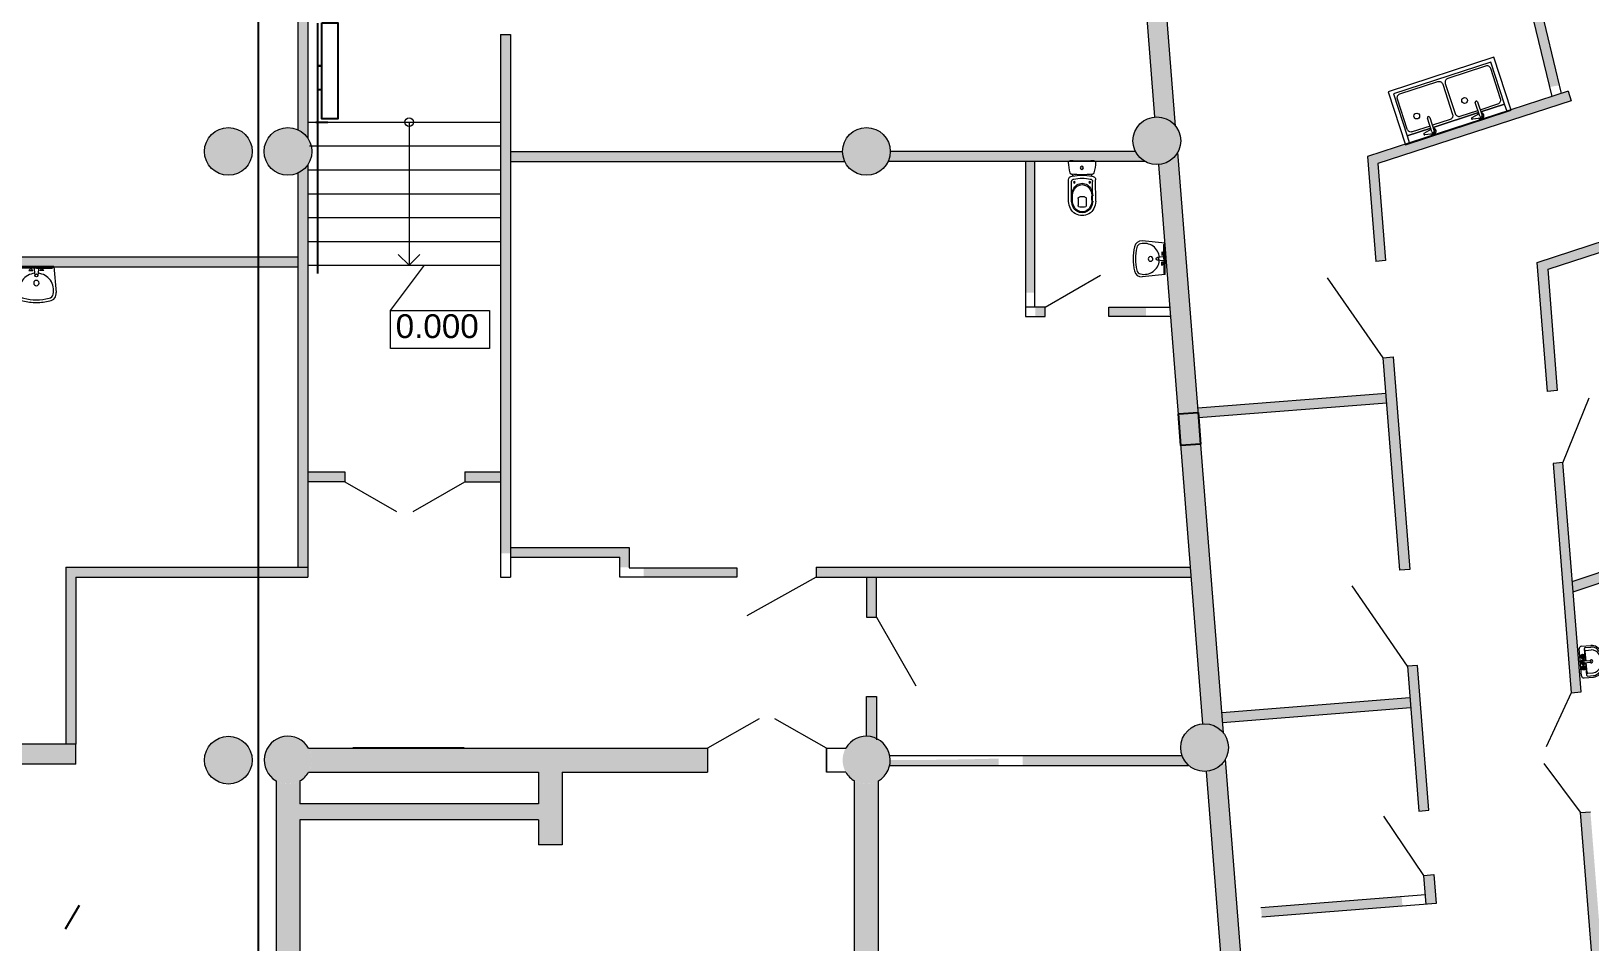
# Model space of a CAD drawing. Header units: millimetres. Extents: x 72919 to 485785, y -53256 to 338519.
# Drawn here: x 326080 to 345684, y 50792 to 62236 of the extents above; entities that cross this region are included whole.
import ezdxf
from ezdxf.enums import TextEntityAlignment as Align

# ---------------------------------------------------------------- set-up
doc = ezdxf.new("R2010")
doc.units = ezdxf.units.MM
doc.linetypes.add('CONTI', pattern=[0])
for name, color, linetype, lineweight in [('door', 177, 'Continuous', 9), ('equipments', 137, 'CONTI', 20), ('h', 7, 'Continuous', 9), ('stairs', 4, 'Continuous', 5), ('wall', 5, 'Continuous', 40)]:
    doc.layers.add(name, color=color, linetype=linetype, lineweight=lineweight)
doc.styles.add('STW_ARIAL', font='arial.ttf')

# ---------------------------------------------------------------- blocks, each defined once
blk = doc.blocks.new('ваааа')
at = {"layer": 'equipments'}
for p, q in [((-369642, -1782120), (-369672, -1782444)), ((-369201, -1782120), (-369642, -1782120)), ((-369621, -1782139), (-369642, -1782120)), ((-369450, -1782139), (-369621, -1782139)), ((-369518, -1782170), (-369493, -1782145)), ((-369468, -1782170), (-369493, -1782145)), ((-369450, -1782139), (-369450, -1782154)), ((-369421, -1782139), (-369450, -1782139)), ((-369450, -1782154), (-369439, -1782231)), ((-369421, -1782139), (-369393, -1782139)), ((-369393, -1782154), (-369402, -1782231)), ((-369393, -1782139), (-369221, -1782139)), ((-369393, -1782139), (-369393, -1782154)), ((-369378, -1782170), (-369353, -1782145)), ((-369328, -1782170), (-369353, -1782145)), ((-369221, -1782139), (-369201, -1782120)), ((-369201, -1782120), (-369171, -1782444)), ((-369518, -1782170), (-369468, -1782170)), ((-369328, -1782170), (-369378, -1782170))]:
    blk.add_line(p, q, dxfattribs=at)
blk.add_circle((-369421, -1782231), 18.6, dxfattribs=at)
for centre, radius, start, end in [((-369425, -1782416), 213, 94.8865, 193.5636), ((-369421, -1782326), 33.3, 89.9999, 269.9999), ((-369421, -1782326), 33.3, 269.9999, 89.9999), ((-369418, -1782416), 213, 346.4205, 84.8429), ((-369572, -1782453), 100, 174.8668, 259.4494), ((-369568, -1782454), 65, 190.4709, 259.3154), ((-369421, -1781831), 740, 256.7936, 269.992), ((-369418, -1781846), 691, 256.4574, 269.7643), ((-369424, -1781846), 691, 270.2355, 283.5424), ((-369421, -1781831), 740, 270.0079, 283.2062), ((-369274, -1782454), 65, 280.6844, 349.5289), ((-369271, -1782453), 100, 280.5504, 5.133)]:
    blk.add_arc(centre, radius, start, end, dxfattribs=at)
blk = doc.blocks.new('лоплпр')
at = {"lineweight": 5}
for p, q in [((641136, -528856), (641136, -528587)), ((641174, -528856), (641174, -528607)), ((641439, -528856), (641439, -528607)), ((641477, -528856), (641477, -528587)), ((641184, -528841), (641184, -528792)), ((641256, -528820), (641256, -528909)), ((641276, -528800), (641336, -528800)), ((641356, -528820), (641356, -528909)), ((641429, -528841), (641429, -528792)), ((641276, -528929), (641336, -528929))]:
    blk.add_line(p, q, dxfattribs=at)
for centre, radius in [((641310, -528435), 20), ((641210, -528616), 10), ((641403, -528616), 10)]:
    blk.add_circle(centre, radius, dxfattribs=at)
for centre, radius, start, end in [((641157, -528366), 20, 90, 180), ((641680, -528349), 543, 181.7952, 195.6972), ((641307, -525173), 3177, 267.2936, 272.7064), ((641181, -528493), 23.8, 188.4665, 261.5335), ((641434, -528493), 23.8, 278.4665, 351.5335), ((641457, -528366), 20, 360, 90), ((640934, -528349), 543, 344.3028, 358.2048), ((641184, -528587), 47.9, 90, 180), ((641204, -528607), 30, 90, 180), ((641307, -527206), 1316, 264.3322, 275.6678), ((641179, -528528), 12.2, 294.6125, 97.3648), ((641307, -529094), 568, 77.4826, 102.5151), ((641306, -528972), 408, 75.0887, 104.9113), ((641409, -528607), 30, 360, 90), ((641436, -528529), 12.3, 83.2271, 242.2728), ((641429, -528587), 47.9, 360, 89.1847), ((641276, -528820), 20, 90, 180), ((641336, -528820), 20, 360, 90), ((641276, -528909), 20, 180, 270), ((641336, -528909), 20, 270, 360)]:
    blk.add_arc(centre, radius, start, end, dxfattribs=at)
for centre, major_axis, ratio, start_param, end_param in [((641306, -528787), (0, 158), 0.838996, 4.712389, 7.853982), ((641306, -528792), (0, 146), 0.838114, 4.712389, 7.853982), ((641306, -528856), (0, 180), 0.945693, 1.570796, 4.712389), ((641306, -528856), (0, 143), 0.925942, 1.570796, 4.712389), ((641306, -528841), (0, 146), 0.838114, 1.570796, 4.712389), ((641306, -528787), (-40, 148), 0.876351, 4.481722, 4.481728), ((641306, -528787), (-40, 148), 0.876351, 4.481722, 4.481728)]:
    blk.add_ellipse(centre, major_axis=major_axis, ratio=ratio, start_param=start_param, end_param=end_param, dxfattribs=at)
blk = doc.blocks.new('meb-sink400')
at = {"color": 0}
for p, q in [((-170, 0), (170, 0)), ((-200, -30), (-200, -150)), ((-180, -77), (-180, -150)), ((-170, -67), (-10, -67)), ((-144, -83), (-144, -150)), ((-134, -73), (-10, -73)), ((-82, -33), (-88, -33)), ((-82, -38), (-88, -38)), ((-75, -26), (-75, -20)), ((-75, -45), (-75, -50)), ((-70, -26), (-70, -20)), ((-70, -45), (-70, -50)), ((-63, -33), (-58, -33)), ((-63, -38), (-58, -38)), ((-10, -53), (-10, -125)), ((10, -125), (10, -53)), ((10, -67), (170, -67)), ((10, -73), (134, -73)), ((63, -33), (58, -33)), ((63, -38), (58, -38)), ((70, -26), (70, -20)), ((70, -45), (70, -50)), ((75, -26), (75, -20)), ((75, -45), (75, -50)), ((82, -33), (88, -33)), ((82, -38), (88, -38)), ((144, -83), (144, -150)), ((180, -77), (180, -150)), ((200, -30), (200, -150))]:
    blk.add_line(p, q, dxfattribs=at)
for centre, radius in [((-72, -35), 27.5), ((-92, -35), 5.59), ((-72, -35), 10), ((-72, -15), 5.59), ((-72, -55), 5.59), ((-52, -35), 5.59), ((0, -35), 10), ((72, -35), 27.5), ((52, -35), 5.59), ((72, -35), 10), ((72, -15), 5.59), ((72, -55), 5.59), ((92, -35), 5.59)]:
    blk.add_circle(centre, radius, dxfattribs=at)
for centre, radius, start, end in [((-170, -30), 30, 90, 180), ((-170, -77), 10, 90, 180), ((-134, -83), 10, 90, 180), ((-72, -35), 20, 105.2407, 164.2093), ((-72, -35), 20, 196.2342, 253.9047), ((-72, -35), 20, 16.4412, 74.0789), ((-72, -35), 20, 286.12, 344.0884), ((0, -35), 30, 289.6514, 250.3603), ((0, -35), 20, 300.3431, 239.7554), ((0, -139), 18.9, 122.0133, 57.9867), ((0, -125), 10, 180, 0), ((72, -35), 20, 106.12, 164.0884), ((72, -35), 20, 196.4413, 254.0789), ((72, -35), 20, 16.2342, 73.9047), ((72, -35), 20, 285.2407, 344.2093), ((134, -83), 10, 0, 90), ((170, -30), 30, 0, 90), ((170, -77), 10, 0, 90)]:
    blk.add_arc(centre, radius, start, end, dxfattribs=at)
for major_axis, ratio in [((-200, 0), 0.75), ((-144, 0), 0.803012)]:
    blk.add_ellipse((0, -150), major_axis=major_axis, ratio=ratio, start_param=0, end_param=3.141593, dxfattribs=at)
blk.add_open_spline([(-180, -150), (-180, -168), (-175, -187), (-153, -221), (-136, -237), (-95, -262), (-70, -271), (-17, -281), (11, -281), (64, -273), (90, -264), (132, -240), (149, -225), (173, -191), (179, -173), (180, -153), (180, -151), (180, -150)], degree=3, knots=[0, 0, 0, 0, 0.443801, 0.443801, 0.887603, 0.887603, 1.331404, 1.331404, 1.775206, 1.775206, 2.219007, 2.219007, 2.662809, 2.662809, 3.10661, 3.10661, 3.141593, 3.141593, 3.141593, 3.141593], dxfattribs=at)
blk = doc.blocks.new('Ванна моечная двойная ВМЦн-600.2')
for p, q in [((314, 423), (314, 604)), ((333, 633), (442, 612)), ((344, 604), (344, 423)), ((442, 590), (344, 570)), ((946, 423), (946, 604)), ((965, 633), (1074, 612)), ((976, 604), (976, 423)), ((1074, 590), (976, 570))]:
    blk.add_line(p, q)
blk.add_lwpolyline([(-55, -45), (1345, -45), (1345, 655), (-55, 655)], close=True)
for points in [[(976, 555), (1290, 555), (1290, 655), (0, 655), (0, 555), (314, 555)], [(314, 555), (0, 555), (0, 0), (1290, 0), (1290, 555), (976, 555)], [(946, 555), (344, 555)], [(344, 555), (946, 555)]]:
    blk.add_lwpolyline(points)
for points in [[(314, 527), (78, 527, 0.414214), (28, 477), (28, 77, 0.414214), (78, 27), (578, 27, 0.414214), (628, 77), (628, 477, 0.414214), (578, 527), (344, 527)], [(976, 527), (1212, 527, -0.414214), (1262, 477), (1262, 77, -0.414214), (1212, 27), (712, 27, -0.414214), (662, 77), (662, 477, -0.414214), (712, 527), (946, 527)]]:
    blk.add_lwpolyline(points, format="xyb")
for centre in [(464, 356), (1097, 356)]:
    blk.add_circle(centre, 36.6)
for centre, radius, start, end in [((330, 603), 39.6, 36.9909, 246.4082), ((331, 604), 29.6, 85.3094, 236.7677), ((329, 604), 14.9, 0, 180), ((442, 601), 10.9, 270, 90), ((962, 603), 39.6, 36.9909, 246.4082), ((962, 604), 29.6, 85.3094, 236.7677), ((961, 604), 14.9, 0, 180), ((1074, 601), 10.9, 270, 90), ((329, 423), 14.9, 180, 0), ((340, 590), 25.9, 278.1175, 319.312), ((961, 423), 14.9, 180, 0), ((972, 590), 25.9, 278.1175, 319.312)]:
    blk.add_arc(centre, radius, start, end)

msp = doc.modelspace()

# ---------------------------------------------------------------- hatches: boundary and pattern name
at = {"ltscale": 500, "true_color": 0x000000}
h = msp.add_hatch(color=18, dxfattribs=at)
h.dxf.hatch_style = 1
edge = h.paths.add_edge_path()
edge.add_line((340214.93348, 61158.76885), (339651.25353, 68321.03641))
edge.add_line((339651.25353, 68321.03641), (339900.48287, 68340.65109))
edge.add_line((339900.48287, 68340.65109), (340474.70846, 61044.38782))
edge.add_arc((340238.31168, 60859.68113), 300, 38.001998808, 94.469438255)
h = msp.add_hatch(color=18, dxfattribs=at)
h.dxf.hatch_style = 1
h.paths.add_polyline_path([(344903.91366, 63206.82885), (344782.36742, 63177.64818), (345177.07142, 61533.58768, 0.0007158833), (345299.82928, 61557.7216)])
h = msp.add_hatch(color=18, dxfattribs=at)
h.dxf.hatch_style = 1
h.paths.add_polyline_path([(329560.43379, 62169.82612), (329435.43379, 62285.97908), (329435.43379, 60997.71725, -0.1397327691), (329560.43379, 60890.83068)])
h.paths.add_polyline_path([(329560.43379, 63064.90421), (329435.43379, 63064.90185), (329435.43379, 62285.97908), (329560.43379, 62169.82612)])
h = msp.add_hatch(color=18, dxfattribs=at)
h.dxf.hatch_style = 1
h.paths.add_polyline_path([(332108.58581, 62195.06495), (331983.63847, 62195.06495), (331983.6406, 60724.99944), (332108.58581, 60724.99944)])
h = msp.add_hatch(color=18, dxfattribs=at)
h.dxf.hatch_style = 1
h.paths.add_polyline_path([(343115.37953, 59352.54762), (342990.79783, 59342.32941), (342887.14021, 60659.97705), (345409.64991, 61480.64571), (345448.32202, 61361.77827), (343019.72727, 60571.66373)])
h = msp.add_hatch(color=18, dxfattribs=at)
h.dxf.hatch_style = 1
edge = h.paths.add_edge_path()
edge.add_arc((328560.43379, 60724.99944), 300, 0, 360)
h = msp.add_hatch(color=18, dxfattribs=at)
h.dxf.hatch_style = 1
edge = h.paths.add_edge_path()
edge.add_arc((329310.43379, 60724.99944), 300, 0, 360)
h = msp.add_hatch(color=18, dxfattribs=at)
h.dxf.hatch_style = 1
edge = h.paths.add_edge_path()
edge.add_arc((336585.43379, 60724.99944), 300, 0, 360)
h = msp.add_hatch(color=18, dxfattribs=at)
h.dxf.hatch_style = 1
edge = h.paths.add_edge_path()
edge.add_arc((340238.31168, 60859.68113), 300, 0, 360)
h = msp.add_hatch(color=18, dxfattribs=at)
h.dxf.hatch_style = 1
h.paths.add_polyline_path([(338250.17485, 53095.19093, -0.0066466203), (336885.43375, 53075.05423, -0.0505885804), (336879.3531, 53014.80898), (336879.3531, 53009.99944), (338250.17324, 53009.99944)])
h.paths.add_polyline_path([(338250.17561, 53134.99944), (336879.3531, 53134.99944, -0.0503379205), (336885.43375, 53075.05423, 0.0066466203), (338250.17485, 53095.19093)], flags=16)
h.paths.add_polyline_path([(340555.07329, 53134.99944), (339291.80437, 53134.99944, -0.003614465), (338550.17503, 53104.48492), (338550.17324, 53009.99944), (340632.70639, 53009.99944), (340632.70639, 53014.99944, -0.1208414612)])
h.paths.add_polyline_path([(339291.80437, 53134.99944), (336879.3531, 53134.99944, -0.0503379205), (336885.43375, 53075.05423, 0.0066466203), (338250.17485, 53095.19093), (338250.17558, 53133.76006), (338550.17558, 53133.76006), (338550.17503, 53104.48492, 0.003614465)])
h.paths.add_polyline_path([(332108.58581, 60724.99944), (331983.6406, 60724.99944), (331983.6479, 55674.20332), (332108.58581, 55674.20332)])
h.paths.add_polyline_path([(331983.63703, 56699.21158), (331533.63484, 56699.211), (331533.63484, 56574.211), (331983.63703, 56574.21158)])
h = msp.add_hatch(color=18, dxfattribs=at)
h.dxf.hatch_style = 1
h.paths.add_polyline_path([(336860.03717, 60604.19803), (340081.05108, 60604.20295), (339970.6447, 60724.20277), (336860.03717, 60724.20277)])
h.paths.add_polyline_path([(332108.6342, 60724.19079), (336310.83077, 60724.19079), (336310.83077, 60600.00047), (332108.6342, 60600.00047)])
h = msp.add_hatch(color=18, dxfattribs=at)
h.dxf.hatch_style = 1
h.paths.add_polyline_path([(340102.99103, 58769.22563), (339635.76247, 58769.20791), (339635.76703, 58649.19299), (340102.99217, 58649.17637)])
h.paths.add_polyline_path([(338835.76247, 58769.17746), (338710.76046, 58769.1727), (338710.75819, 58649.22748), (338835.76703, 58649.22302)])
h.paths.add_polyline_path([(338705.76251, 59371.31189), (338585.76251, 59327.17686), (338585.76248, 58949.23194), (338705.76248, 58949.2274)])
h.paths.add_polyline_path([(338705.76261, 60604.20085), (338585.76261, 60604.20066), (338585.76251, 59327.17686), (338705.76251, 59371.31189)])
h = msp.add_hatch(color=18, dxfattribs=at)
h.dxf.hatch_style = 1
edge = h.paths.add_edge_path()
edge.add_line((340815.26973, 53532.36092), (340261.84941, 60560.60593))
edge.add_arc((340238.31168, 60859.68113), 300, 274.5, 330.997957821)
edge.add_line((340500.69241, 60714.22889), (341074.91731, 53417.97435))
edge.add_arc((340838.52376, 53233.26353), 300, 38.00300064, 94.445652051)
h = msp.add_hatch(color=18, dxfattribs=at)
h.dxf.hatch_style = 1
h.paths.add_polyline_path([(345155.71079, 59242.61993), (347474.48367, 59996.03491), (347445.21277, 60117.95699), (345022.99945, 59330.93218), (345150.56206, 57710.08759), (345275.03489, 57722.26985)])
h.paths.add_polyline_path([(349103.36091, 60525.28921), (349066.46801, 60644.73476), (347445.21277, 60117.95699), (347474.48367, 59996.03491)])
h.paths.add_polyline_path([(347526.72755, 60013.00997), (347474.48367, 59996.03491), (347659.08409, 59227.11883), (348616.10588, 56380.70724), (348362.88674, 56295.56979), (348392.18266, 56173.54354), (349338.97324, 56491.87389), (349298.70427, 56610.20303), (348734.58829, 56420.54339)])
h.paths.add_polyline_path([(347474.48367, 59996.03491), (347407.83932, 59974.38085), (347659.08409, 59227.11883)])
h = msp.add_hatch(color=18, dxfattribs=at)
h.dxf.hatch_style = 1
h.paths.add_polyline_path([(326640.43379, 55374.20811), (326515.43379, 55374.20811), (326515.43379, 53274.99944), (326640.43379, 53274.99944)])
h.paths.add_polyline_path([(328560.43379, 55499.20811), (326515.43379, 55499.20811), (326515.43379, 55374.20811), (328560.43379, 55374.20811)])
h.paths.add_polyline_path([(329310.43379, 55499.20811), (328935.43379, 55499.20811), (328935.43379, 55374.20811), (329310.43379, 55374.20811)])
h.paths.add_polyline_path([(328935.43379, 55499.20811), (328560.43379, 55499.20811), (328560.43379, 55374.20811), (328935.43379, 55374.20811)])
h.paths.add_polyline_path([(329560.43379, 55499.20811), (329310.43379, 55499.20811), (329310.43379, 55374.20811), (329560.43379, 55374.20811)])
edge = h.paths.add_edge_path()
edge.add_arc((329310.43379, 60724.99944), 300, 294.624318352, 326.442690238, ccw=False)
edge.add_line((329435.43379, 60452.28164), (329435.43379, 55499.20811))
edge.add_line((329435.43379, 55499.20811), (329560.43379, 55499.20811))
edge.add_line((329560.43379, 55499.20811), (329560.43379, 60559.1682))
h.paths.add_polyline_path([(330023.63484, 56699.20985), (329560.43379, 56699.20811), (329560.43379, 56574.20811), (330023.63484, 56574.20985)])
h.paths.add_polyline_path([(329435.43379, 59399.32639), (329310.43379, 59399.32639), (329310.43379, 59274.32639), (329435.43379, 59274.32639)])
h.paths.add_polyline_path([(329310.43379, 59399.32639), (328935.43379, 59399.32639), (328935.43379, 59274.32639), (329310.43379, 59274.32639)])
h.paths.add_polyline_path([(328935.43379, 59399.32639), (328560.43379, 59399.32639), (328560.43379, 59274.32639), (328935.43379, 59274.32639)])
h.paths.add_polyline_path([(328560.43379, 59399.32639), (325555.43379, 59399.32639), (325555.43379, 59274.32639), (328560.43379, 59274.32639)])
h = msp.add_hatch(color=18, dxfattribs=at)
h.dxf.hatch_style = 1
h.paths.add_polyline_path([(343210.61003, 58142.51995), (343086.08081, 58132.23205), (343296.24277, 55461.811), (343420.81841, 55472.10274)])
h.paths.add_polyline_path([(343120.96702, 57688.95066), (340753.44998, 57502.62393), (340763.25886, 57377.98962), (343130.8699, 57563.11989)])
h.paths.add_polyline_path([(343515.76512, 54265.69606), (343391.19454, 54255.40475), (343450.15841, 53506.16272, 0.000609506), (343574.2555, 53522.50181)])
h.paths.add_polyline_path([(343422.21635, 53861.21687), (341054.69771, 53674.89001), (341064.50505, 53550.27534), (343432.02328, 53736.60217)])
h.paths.add_polyline_path([(343574.2555, 53522.50181, -0.000609506), (343450.15841, 53506.16272), (343483.11116, 53087.43883), (343605.51293, 53125.33661)])
h.paths.add_polyline_path([(343605.51293, 53125.33661), (343483.11116, 53087.43883), (343534.48746, 52434.61051), (343659.06401, 52444.90232)])
h.paths.add_polyline_path([(343721.19776, 51637.29382), (343598.03811, 51627.11906), (343626.69204, 51263.03459), (343751.30671, 51272.84193)])
h.paths.add_polyline_path([(343317.32514, 51364.07361), (341548.28584, 51224.84835), (341558.10021, 51100.23923), (341558.84131, 51100.292), (343327.6146, 51239.4968)])
h = msp.add_hatch(color=18, dxfattribs=at)
h.dxf.hatch_style = 1
h.paths.add_polyline_path([(351029.27993, 49315.22196), (350987.90599, 49433.17647), (347797.09552, 48306.34652), (347838.0313, 48188.23727), (349547.31683, 48791.8689), (349576.58497, 48669.95833), (349698.13121, 48699.139), (349665.82149, 48833.71865)])
h.paths.add_polyline_path([(345691.68983, 52427.56864), (345567.16106, 52416.66989), (345947.41928, 47585.00768), (346196.47023, 47606.8046), (346706.49725, 47788.63771), (346665.56143, 47906.74707), (346169.70892, 47729.86642), (346062.14611, 47720.45253)])
h.paths.add_polyline_path([(345346.46934, 56814.03218), (345221.89279, 56803.74037), (345448.64029, 53922.6177), (345573.175, 53933.44107)])
h.paths.add_polyline_path([(348392.18266, 56173.54354), (348362.88674, 56295.56979), (345463.98061, 55320.89825), (345474.09185, 55192.42173)])
h = msp.add_hatch(color=18, dxfattribs=at)
h.dxf.hatch_style = 1
h.paths.add_polyline_path([(334955.28305, 55374.20811), (334955.28305, 55494.20811), (333783.63172, 55494.20811), (333783.62945, 55374.20811)])
h.paths.add_polyline_path([(333483.62945, 55499.13977), (333603.62945, 55499.13977), (333603.62945, 55749.20811), (332739.05114, 55749.20811), (332704.56502, 55624.20811), (333483.62945, 55624.20811)])
h.paths.add_polyline_path([(332704.56502, 55624.20811), (332739.05114, 55749.20811), (332108.62945, 55749.20811), (332108.62945, 55624.20811)])
h = msp.add_hatch(color=18, dxfattribs=at)
h.dxf.hatch_style = 1
h.paths.add_polyline_path([(336710.43379, 53874.16662), (336585.43379, 53874.16662), (336585.43379, 53374.90421, -0.1078592265), (336710.43379, 53347.62201)])
h.paths.add_polyline_path([(336710.43379, 55374.20811), (336585.43379, 55374.20811), (336585.43379, 54874.16662), (336710.43379, 54874.16662)])
h.paths.add_polyline_path([(336585.43379, 55499.20811), (335955.28305, 55499.20811), (335955.28305, 55374.20811), (336585.43379, 55374.20811)])
h.paths.add_polyline_path([(336810.43379, 55499.20811), (336585.43379, 55499.20811), (336585.43379, 55374.20811), (336810.43379, 55374.20811)])
h.paths.add_polyline_path([(340660.19005, 55499.20811), (336810.43379, 55499.20811), (336810.43379, 55374.20811), (340670.02777, 55374.20811)])
h = msp.add_hatch(color=18, dxfattribs=at)
h.dxf.hatch_style = 1
edge = h.paths.add_edge_path()
edge.add_arc((340838.52376, 53233.26353), 300, 0, 360)
h = msp.add_hatch(color=18, dxfattribs=at)
h.dxf.hatch_style = 1
edge = h.paths.add_edge_path()
edge.add_arc((328560.43379, 53074.99944), 300, 0, 360)
h = msp.add_hatch(color=18, dxfattribs=at)
h.dxf.hatch_style = 1
h.paths.add_polyline_path([(329610.43379, 53074.90421, 1), (329010.43379, 53074.90421, 1)])
h = msp.add_hatch(color=18, dxfattribs=at)
h.dxf.hatch_style = 1
h.paths.add_polyline_path([(336885.43379, 53074.90421, -1), (336285.43379, 53074.90421, -1)])
h = msp.add_hatch(color=18, dxfattribs=at)
h.dxf.hatch_style = 1
edge = h.paths.add_edge_path()
edge.add_line((326640.43379, 53274.99944), (321509.04058, 53274.99944))
edge.add_arc((321288.70024, 53075.94276), 296.94012, -9.878585667, 42.094832336, ccw=False)
edge.add_line((321581.23777, 53024.99944), (326640.43379, 53024.99944))
edge.add_line((326640.43379, 53024.99944), (326640.43379, 53274.99944))
h = msp.add_hatch(color=18, dxfattribs=at)
h.dxf.hatch_style = 1
edge = h.paths.add_edge_path()
edge.add_line((334585.43351, 52924.90421), (334585.43351, 53224.90421))
edge.add_line((334585.43351, 53224.90421), (329570.24141, 53224.90421))
edge.add_arc((329310.43379, 53074.90421), 300, -29.999999999, 30, ccw=False)
edge.add_line((329570.24141, 52924.90421), (332460.43379, 52924.90421))
edge.add_line((332460.43379, 52924.90421), (332460.43379, 52524.90421))
edge.add_line((332460.43379, 52524.90421), (329460.43379, 52524.90421))
edge.add_line((329460.43379, 52524.90421), (329460.43379, 52815.09659))
edge.add_arc((329310.43379, 53074.90421), 300, 240, 300, ccw=False)
edge.add_line((329160.43379, 52815.09659), (329160.43379, 45684.71183))
edge.add_arc((329310.43379, 45424.90421), 300, 60, 120, ccw=False)
edge.add_line((329460.43379, 45684.71183), (329460.43379, 49624.90421))
edge.add_line((329460.43379, 49624.90421), (336435.43379, 49624.90421))
edge.add_line((336435.43379, 49624.90421), (336435.43379, 46005.85171))
edge.add_arc((336585.43379, 45424.90421), 600, 75.522487814, 104.477512186, ccw=False)
edge.add_line((336735.43379, 46005.85171), (336735.43379, 52815.09659))
edge.add_arc((336585.43379, 53074.90421), 300, 240, 300, ccw=False)
edge.add_line((336435.43379, 52815.09659), (336435.43379, 49924.90421))
edge.add_line((336435.43379, 49924.90421), (332760.43379, 49924.90421))
edge.add_line((332760.43379, 49924.90421), (332760.43379, 50629.90421))
edge.add_line((332760.43379, 50629.90421), (332460.43379, 50629.90421))
edge.add_line((332460.43379, 50629.90421), (332460.43379, 49924.90421))
edge.add_line((332460.43379, 49924.90421), (329460.43379, 49924.90421))
edge.add_line((329460.43379, 49924.90421), (329460.43379, 52324.90421))
edge.add_line((329460.43379, 52324.90421), (332460.43379, 52324.90421))
edge.add_line((332460.43379, 52324.90421), (332460.43379, 52009.90421))
edge.add_line((332460.43379, 52009.90421), (332760.43379, 52009.90421))
edge.add_line((332760.43379, 52009.90421), (332760.43379, 52924.90421))
edge.add_line((332760.43379, 52924.90421), (334585.43351, 52924.90421))
h = msp.add_hatch(color=18, dxfattribs=at)
h.dxf.hatch_style = 1
edge = h.paths.add_edge_path()
edge.add_line((341415.19552, 45905.92092), (340856.36493, 53006.57116))
edge.add_line((340856.36493, 53006.57116), (341105.59427, 53026.18584))
edge.add_line((341105.59427, 53026.18584), (341674.95125, 45791.78451))
edge.add_arc((341438.73584, 45606.84593), 300, 38.058225386, 94.500496438)

# ---------------------------------------------------------------- linework, layer by layer
at = {"color": 18, "ltscale": 500, "true_color": 0x000000}
for p, q in [((329685.43094, 59192.79321), (329685.43218, 62336.30019)), ((329660.43514, 61094.21458), (329810.43514, 61094.21444)), ((340508.64416, 57426.80279), (340757.8735, 57446.41747)), ((340757.8735, 57446.41747), (340789.25699, 57047.65052)), ((340540.02764, 57028.03584), (340508.64416, 57426.80279)), ((340789.25699, 57047.65052), (340540.02764, 57028.03584)), ((326510.43238, 50954.66914), (326688.99545, 51251.44831))]:
    msp.add_line(p, q, dxfattribs=at)
for points in [[(415650.43379, 180914.99944, 0.4142135624), (336810.43379, 259754.99944), (221610.43379, 259754.99944, 0.4142135624), (142770.43379, 180914.99944), (142770.43379, 104414.99944, 0.4142135624), (221610.43379, 25574.99944), (336810.43379, 25574.99944, 0.4142135624), (415650.43379, 104414.99944)], [(414950.43379, 180914.99944, 0.4142135624), (336810.43379, 259054.99944), (221610.43379, 259054.99944, 0.4142135624), (143470.43379, 180914.99944), (143470.43379, 104414.99944, 0.4142135624), (221610.43379, 26274.99944), (336810.43379, 26274.99944, 0.4142135624), (414950.43379, 104414.99944)]]:
    msp.add_lwpolyline(points, format="xyb", close=True, dxfattribs=at)
for points in [[(328935.43379, 98177.18863), (328935.43379, 24530.8122)], [(328935.43379, 98177.18863), (328935.43379, 24530.8122)], [(329735.43263, 62342.55564), (329935.43263, 62342.55507), (329935.42905, 61133.67844), (329735.42905, 61133.67901), (329735.43263, 62342.55564)], [(329685.43136, 61803.07706), (329735.43136, 61803.07698)], [(329685.43137, 61804.05786), (329735.43137, 61804.05779)], [(329685.43093, 61503.07706), (329735.43093, 61503.07698)], [(329685.43094, 61504.05786), (329735.43094, 61504.05779)], [(331525.39857, 53224.90421), (330125.39857, 53224.90421)]]:
    msp.add_lwpolyline(points, dxfattribs=at)
at = {"layer": 'door', "linetype": 'ByBlock', "ltscale": 100}
for p, q in [((338835.76247, 58769.17746), (339528.56756, 59169.20383)), ((330023.63484, 56574.20984), (330673.15389, 56199.20984)), ((330884.11579, 56199.20869), (331533.63484, 56574.20869)), ((335955.28305, 55374.20811), (335080.66335, 54889.39849)), ((336710.43379, 54874.16662), (337205.43379, 54008.14122))]:
    msp.add_line(p, q, dxfattribs=at)
at = {"layer": 'door', "linetype": 'ByBlock'}
for p, q in [((343086.07561, 58132.25095), (342384.56113, 59138.79214)), ((345346.52243, 56813.35758), (345676.38465, 57629.58356)), ((343391.19282, 54255.42663), (342693.12714, 55265.15806)), ((345448.65451, 53922.44562), (345136.16553, 53242.94023)), ((345566.86047, 52420.31354), (345111.61556, 53032.69327)), ((343598.03702, 51627.13293), (343094.76341, 52373.26675))]:
    msp.add_line(p, q, dxfattribs=at)
at = {"layer": 'door', "ltscale": 100}
for p, q in [((335237.80279, 53594.9242), (334585.43379, 53224.90436)), ((336085.43379, 53224.90421), (335433.22813, 53595.2119))]:
    msp.add_line(p, q, dxfattribs=at)
at = {"layer": 'h', "ltscale": 0.007407}
msp.add_line((330600.48403, 58727.83098), (331025.97721, 59294.21129), dxfattribs=at)
msp.add_lwpolyline([(330600.48403, 58727.83098), (331843.83676, 58727.82807), (331843.83593, 58248.42838), (330600.48321, 58248.43129)], close=True, dxfattribs=at)
at = {"layer": 'stairs', "color": 4, "ltscale": 100}
for p, q in [((329560.43379, 61094.21129), (331983.64175, 61094.21476)), ((330833.63527, 61094.2131), (330833.63632, 59294.2131)), ((329579.14942, 60794.21132), (331983.64219, 60794.21476)), ((329560.43379, 60494.21129), (331983.64262, 60494.21476)), ((329560.43379, 60194.21129), (331983.64306, 60194.21476)), ((329560.43379, 59894.21129), (331983.64349, 59894.21476)), ((329560.43379, 59594.21129), (331983.64392, 59594.21476)), ((330833.63632, 59294.2131), (330697.68083, 59430.16897)), ((330833.63632, 59294.2131), (330697.68083, 59430.16897)), ((330833.63632, 59294.2131), (330969.59219, 59430.16858)), ((330833.63632, 59294.2131), (330969.59219, 59430.16858)), ((329560.43379, 59296.21129), (331983.64436, 59294.21476))]:
    msp.add_line(p, q, dxfattribs=at)
at = {"layer": 'stairs', "color": 4, "lineweight": 18}
msp.add_line((329560.43379, 59296.21129), (331983.63568, 59294.21129), dxfattribs=at)
at = {"layer": 'stairs', "color": 4, "ltscale": 100}
msp.add_circle((330833.63527, 61094.2131), 54.53058, dxfattribs=at)
at = {"layer": 'wall', "color": 18, "lineweight": 18, "ltscale": 0.007407, "true_color": 0x000000}
for p, q in [((329435.43379, 68102.28164), (329435.43379, 60997.71725)), ((329560.43379, 68209.1682), (329560.43379, 60890.83068)), ((344782.36742, 63177.64818), (345205.7107, 61414.2965)), ((344903.91366, 63206.82885), (345324.94926, 61453.08936)), ((331983.63703, 62195.06495), (332108.58581, 62195.06495)), ((331983.63847, 62195.06495), (331983.64833, 55374.20811)), ((332108.62945, 62195.06495), (332108.62945, 55624.20811)), ((345409.64991, 61480.64571), (342887.06891, 60659.95386)), ((345448.3167, 61361.77654), (343019.72727, 60571.66373)), ((345409.64991, 61480.64571), (345448.3167, 61361.77654)), ((332108.62945, 60724.99407), (336285.43611, 60725.00043)), ((336860.03717, 60604.19803), (340081.05108, 60604.20295)), ((339970.6447, 60724.20277), (336885.43449, 60724.19807)), ((338585.76261, 60604.20328), (338585.76246, 58649.23194)), ((338705.76247, 58769.17251), (338705.76261, 60604.20328)), ((342887.06891, 60659.95386), (342990.79783, 59342.32941)), ((345022.99945, 59330.93218), (349066.46801, 60644.73476)), ((329435.43379, 60452.28164), (329435.43379, 55499.20811)), ((329560.43379, 60559.1682), (329560.43379, 55374.20818)), ((343019.72727, 60571.66373), (343115.37953, 59352.54762)), ((349103.43027, 60525.31175), (345155.71079, 59242.61993)), ((325555.43379, 59399.32639), (329435.43379, 59399.32639)), ((325555.43379, 59274.32639), (329435.43379, 59274.32639)), ((343115.37953, 59352.54762), (342990.79783, 59342.32941)), ((345150.56206, 57710.08759), (345022.99945, 59330.93218)), ((345155.40244, 59246.54865), (345275.04242, 57722.17395)), ((338585.76246, 58649.23194), (338835.76703, 58649.22302)), ((338835.76247, 58769.17746), (338585.76247, 58769.16794)), ((338835.76704, 58649.16253), (338835.76247, 58769.17746)), ((343086.07712, 58132.23174), (343210.61003, 58142.51995)), ((343296.24277, 55461.811), (343086.0791, 58132.25373)), ((343210.61003, 58142.51995), (343420.81841, 55472.10274)), ((340753.44998, 57502.62393), (343120.96395, 57688.95042)), ((345275.03489, 57722.26985), (345150.56206, 57710.08759)), ((343130.86699, 57563.11966), (340763.25886, 57377.98962)), ((329560.43361, 56699.20811), (330023.63484, 56699.20985)), ((331533.63467, 56699.211), (331983.64467, 56699.21158)), ((331533.63484, 56699.20985), (331533.63484, 56574.211)), ((345346.46934, 56814.03218), (345221.89279, 56803.74037)), ((345221.89279, 56803.74037), (345448.64029, 53922.6177)), ((345573.175, 53933.44107), (345346.46934, 56814.03218)), ((331533.63484, 56574.211), (331983.64485, 56574.21158)), ((345474.09185, 55192.42173), (349338.97324, 56491.87389)), ((345463.98061, 55320.89825), (348616.10588, 56380.70724)), ((332108.62945, 55749.20811), (333603.62945, 55749.20811)), ((333603.62945, 55749.20811), (333603.62945, 55494.20811)), ((326515.43379, 55499.20811), (329560.43379, 55499.20811)), ((326515.43379, 55499.20811), (326515.43379, 53274.99944)), ((332108.62945, 55624.20811), (332108.62945, 55374.20811)), ((332108.62945, 55624.20811), (333483.62945, 55624.20811)), ((333483.62945, 55374.20811), (333483.62945, 55624.20811)), ((333603.62945, 55494.20811), (334955.28305, 55494.20811)), ((334955.28305, 55494.20811), (334955.28305, 55374.20811)), ((335955.28305, 55499.20811), (335955.28305, 55374.20811)), ((335955.28305, 55499.20811), (340660.74192, 55499.20811)), ((326640.36545, 55374.20811), (329560.43379, 55374.20811)), ((326640.43379, 55374.20811), (326640.43379, 53274.99944)), ((331983.64833, 55374.20811), (332108.62945, 55374.20811)), ((334955.28305, 55374.20811), (333483.62945, 55374.20811)), ((335955.28305, 55374.20811), (336585.43379, 55374.20811)), ((336585.43379, 55374.20811), (336585.43379, 54874.16662)), ((336585.43379, 55374.20811), (340670.18608, 55374.20811)), ((336710.43379, 54874.16662), (336710.43379, 55374.20811)), ((343420.81841, 55472.10274), (343296.24277, 55461.811)), ((336585.43379, 54874.16662), (336710.43379, 54874.16662)), ((343515.76512, 54265.69606), (343391.18858, 54255.40425)), ((343391.19282, 54255.42663), (343534.48594, 52434.62989)), ((343659.06401, 52444.90232), (343515.76512, 54265.69606)), ((345448.64029, 53922.6177), (345573.175, 53933.44107)), ((336585.43379, 53372.4168), (336585.43379, 53874.16662)), ((336585.43379, 53874.16662), (336710.43379, 53874.16662)), ((336710.43379, 53874.16662), (336710.43379, 53329.61429)), ((341054.69771, 53674.89001), (343422.21168, 53861.2165)), ((341064.50505, 53550.27534), (343432.01902, 53736.60183)), ((326640.43379, 53274.99944), (321509.04058, 53274.99944)), ((326640.43379, 53024.99944), (326640.43379, 53274.99944)), ((329570.24141, 53224.90421), (334585.43351, 53224.90421)), ((336085.43379, 53224.90421), (336325.62616, 53224.90421)), ((336085.43379, 52924.90421), (336085.43379, 53224.90421)), ((326640.43379, 53024.99944), (321581.23777, 53024.99944)), ((329160.43379, 52815.09659), (329160.43379, 45684.71183)), ((329460.43379, 52815.09659), (329460.43379, 52524.90421)), ((329570.24141, 52924.90421), (332460.43379, 52924.90421)), ((332460.43379, 52924.90421), (332460.43379, 52524.90421)), ((332760.43379, 52924.90421), (334585.43351, 52924.90421)), ((332760.43379, 52924.90421), (332760.43379, 52009.90421)), ((336325.62616, 52924.90421), (336085.43379, 52924.90421)), ((336735.43379, 46005.85171), (336735.43379, 52815.09659)), ((332460.43379, 52524.90421), (329460.43379, 52524.90421)), ((343534.48746, 52434.61051), (343659.06401, 52444.90232)), ((345567.16106, 52416.66989), (345691.68983, 52427.56864)), ((345947.41928, 47585.00768), (345567.16106, 52416.66989)), ((329460.43379, 52324.90421), (329460.43379, 49924.90421)), ((332460.43379, 52324.90421), (329460.43379, 52324.90421)), ((332460.43379, 52324.90421), (332460.43379, 52009.90421)), ((332760.43379, 52009.90421), (332460.43379, 52009.90421)), ((343626.69204, 51263.03459), (343598.03702, 51627.13293)), ((343598.03811, 51627.11906), (343721.19776, 51637.29382)), ((343721.19776, 51637.29382), (343751.30671, 51272.84193)), ((341548.28584, 51224.84835), (343616.8847, 51387.64926)), ((341249.21434, 51201.31111), (341249.21062, 51201.31082)), ((343751.30671, 51272.84193), (341558.10064, 51100.23371)), ((341259.02543, 51076.69609), (341259.02173, 51076.6958))]:
    msp.add_line(p, q, dxfattribs=at)
for points in [[(340474.70846, 61044.38782), (339900.48287, 68340.65109)], [(340214.93348, 61158.76885), (339661.79951, 68187.03634)], [(332108.62945, 60599.99407), (336310.83077, 60600.00047)], [(341074.91731, 53417.97435), (340500.69241, 60714.22889)], [(340815.14268, 53532.35102), (340262.0087, 60560.61851)], [(340412.4426, 58649.16537), (339635.76703, 58649.19299), (339635.76247, 58769.20791), (340402.9928, 58769.23701)], [(330023.63484, 56699.211), (330023.63484, 56574.20985), (329560.43379, 56574.20811)], [(334585.43351, 53224.90421), (334585.43351, 52924.90421)], [(336085.43379, 53224.90421), (336085.43379, 52924.90421)], [(336879.3531, 53134.99944), (340555.07329, 53134.99944)], [(336879.39198, 53009.99944), (340632.70639, 53009.99944)], [(341415.19552, 45905.92092), (340862.06156, 52934.18834)], [(341674.95125, 45791.78451), (341100.76417, 53087.55846)], [(336435.43379, 49924.90421), (336435.43379, 52815.09659)]]:
    msp.add_lwpolyline(points, dxfattribs=at)
for centre in [(328560.43379, 60724.99944), (329310.43379, 60724.99944), (336585.43379, 60724.99944), (340238.31168, 60859.68113), (340838.52376, 53233.26353), (328560.43379, 53074.99944)]:
    msp.add_circle(centre, 300, dxfattribs=at)
for centre, start, end in [((329310.43379, 53074.90421), 29.999999985, 240), ((336585.43379, 53074.90421), 300, 150.000000015), ((329310.43379, 53074.90421), 300, 330.000000015), ((336585.43379, 53074.90421), 209.999999985, 240)]:
    msp.add_arc(centre, 300, start, end, dxfattribs=at)

# ---------------------------------------------------------------- block references
at = {"layer": 'equipments'}
for name, p, rotation in [('Ванна моечная двойная ВМЦн-600.2', (344439.66018, 61848.44752), 198.0533370856453), ('meb-sink400', (345564.34359, 54304.50444), 95.0017774581259)]:
    msp.add_blockref(name, p, dxfattribs=dict(at, rotation=rotation))
at = {"layer": 'equipments', "extrusion": (9.13867e-20, 1.58688e-19, -1), "zscale": -0.9999999999999998, "rotation": 359.9389225692416}
msp.add_blockref('лоплпр', (-980040.88337, 589637.40665), dxfattribs=at)
at = {"layer": 'equipments', "xscale": 0.9, "yscale": 0.9, "zscale": 0.9, "rotation": 270}
msp.add_blockref('ваааа', (1944253.04537, -273104.02858), dxfattribs=at)
at = {"layer": 'equipments'}
msp.add_blockref('ваааа', (695567.3209, 1841397.45189), dxfattribs=at)

# ---------------------------------------------------------------- texts
at = {"layer": 'h', "ltscale": 0.007407, "style": 'STW_ARIAL'}
msp.add_text('0.000', height=298.8, rotation=359.999901549, dxfattribs=at).set_placement((331187.19558, 58529.26376), align=Align.MIDDLE_CENTER)

doc.saveas('drawing.dxf')
